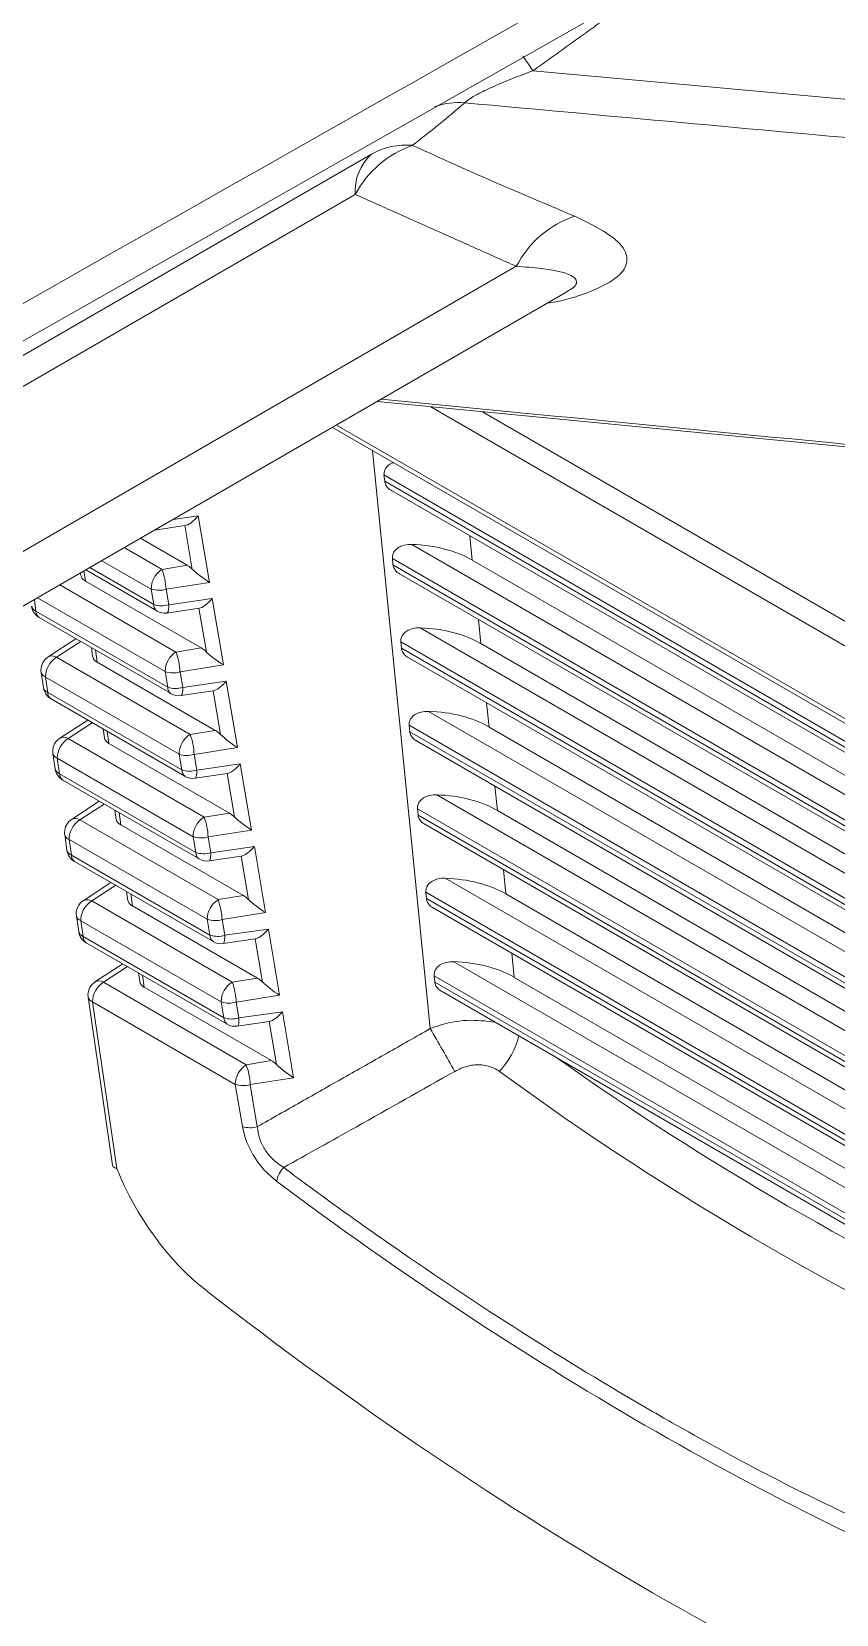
# Model space of a CAD drawing. Extents: x 2 to 136, y 1 to 99.
# Drawn here: x 99.707 to 100.226, y 78.728 to 79.747 of the extents above; entities that cross this region are included whole.
import ezdxf

# ---------------------------------------------------------------- set-up
doc = ezdxf.new("R2010")
doc.units = 0
doc.header["$MEASUREMENT"] = 0
doc.linetypes.add('SLD-Solid', pattern=[0])
doc.layers.add('OBJECT', color=7, linetype='CONTINUOUS')

msp = doc.modelspace()

# ---------------------------------------------------------------- linework, layer by layer
at = {"layer": 'OBJECT', "linetype": 'SLD-Solid', "lineweight": 15}
for p, q in [((97.1553, 78.0682), (99.9265, 79.6679)), ((99.916, 79.642), (97.1459, 78.0429)), ((97.1498, 77.9389), (100.0197, 79.5957)), ((97.1287, 77.8914), (100.0523, 79.5792)), ((100.0524, 79.5792), (100.0525, 79.5793)), ((99.9301, 79.5086), (100.7917, 79.4255)), ((100.3257, 79.2969), (99.9647, 79.5052)), ((99.998, 79.502), (100.3321, 79.3091)), ((99.9014, 79.492), (100.3766, 79.2177)), ((99.904, 79.4935), (100.3746, 79.2218)), ((99.927, 79.4772), (99.9643, 79.1049)), ((99.9345, 79.4614), (99.935, 79.4573)), ((100.3949, 79.1956), (99.9345, 79.4614)), ((99.935, 79.4573), (100.3962, 79.191)), ((99.9393, 79.4514), (100.3991, 79.1859)), ((99.7869, 79.4259), (99.8063, 79.4288)), ((99.7986, 79.4327), (99.8148, 79.435)), ((99.811, 79.4006), (99.8063, 79.4288)), ((99.8148, 79.435), (99.822, 79.3922)), ((99.7776, 79.4206), (99.8078, 79.4032)), ((99.9914, 79.4066), (99.9899, 79.4222)), ((99.7672, 79.4146), (99.7915, 79.4006)), ((99.9524, 79.4167), (100.3945, 79.1615)), ((99.739, 79.3983), (99.7393, 79.3967)), ((99.7412, 79.3996), (99.7422, 79.3931)), ((99.7424, 79.4002), (99.7882, 79.3738)), ((99.745, 79.4017), (99.7862, 79.3779)), ((99.7845, 79.3879), (99.7528, 79.4062)), ((99.7915, 79.4006), (99.8078, 79.4032)), ((99.9399, 79.4076), (99.9403, 79.4035)), ((100.393, 79.1461), (99.9399, 79.4076)), ((99.9403, 79.4035), (100.3927, 79.1424)), ((100.3957, 79.1732), (99.9914, 79.4066)), ((99.7257, 79.3906), (99.8005, 79.3474)), ((99.7422, 79.3931), (99.8168, 79.35)), ((99.7862, 79.3779), (99.7845, 79.3879)), ((99.822, 79.3922), (99.7941, 79.3878)), ((99.7941, 79.3878), (99.7958, 79.3778)), ((99.9446, 79.3977), (100.3924, 79.1392)), ((99.7093, 79.3811), (99.7103, 79.3737)), ((99.7935, 79.3348), (99.7113, 79.3823)), ((99.7958, 79.3778), (99.8238, 79.3818)), ((99.8238, 79.3818), (99.8311, 79.3391)), ((99.7103, 79.3737), (99.7952, 79.3247)), ((99.7124, 79.3696), (99.7973, 79.3206)), ((99.7947, 79.3725), (99.8154, 79.3756)), ((99.8201, 79.3475), (99.8153, 79.3756)), ((99.9968, 79.3528), (99.9953, 79.3684)), ((99.9578, 79.3629), (100.3954, 79.1103)), ((99.736, 79.3559), (99.7181, 79.3442)), ((99.7391, 79.3542), (99.7235, 79.344)), ((99.746, 79.3502), (99.7468, 79.3444)), ((99.7486, 79.3487), (99.7497, 79.3408)), ((99.8005, 79.3474), (99.8168, 79.35)), ((99.9453, 79.3539), (99.9457, 79.3498)), ((100.3898, 79.0973), (99.9453, 79.3539)), ((99.9457, 79.3498), (100.3884, 79.0942)), ((100.3915, 79.125), (99.9968, 79.3528)), ((99.7235, 79.344), (99.8096, 79.2943)), ((99.7497, 79.3408), (99.8258, 79.2969)), ((99.8311, 79.3391), (99.8031, 79.3346)), ((99.95, 79.3439), (100.3877, 79.0913)), ((99.7136, 79.3344), (99.7151, 79.3245)), ((99.8026, 79.2816), (99.7165, 79.3313)), ((99.7165, 79.3313), (99.7179, 79.3214)), ((99.7952, 79.3247), (99.7935, 79.3348)), ((99.8031, 79.3346), (99.8048, 79.3246)), ((99.8048, 79.3246), (99.8329, 79.3286)), ((99.8329, 79.3286), (99.8401, 79.2859)), ((99.7179, 79.3214), (99.8043, 79.2715)), ((99.72, 79.3172), (99.8063, 79.2674)), ((99.8037, 79.3193), (99.8244, 79.3224)), ((99.8291, 79.2944), (99.8244, 79.3224)), ((99.9632, 79.3092), (100.3903, 79.0627)), ((100.0022, 79.2991), (100.0006, 79.3147)), ((99.7436, 79.3036), (99.7256, 79.2919)), ((99.7466, 79.3019), (99.731, 79.2917)), ((99.7536, 79.2978), (99.7544, 79.2921)), ((99.7562, 79.2963), (99.7573, 79.2885)), ((99.8096, 79.2943), (99.8258, 79.2969)), ((99.9507, 79.3002), (99.9511, 79.2961)), ((100.3844, 79.0498), (99.9507, 79.3002)), ((99.9511, 79.2961), (100.3834, 79.0465)), ((100.3889, 79.0759), (100.0022, 79.2991)), ((99.731, 79.2917), (99.8186, 79.2411)), ((99.7573, 79.2885), (99.8349, 79.2437)), ((99.8401, 79.2859), (99.8122, 79.2815)), ((99.9554, 79.2902), (100.383, 79.0433)), ((99.7212, 79.2821), (99.7227, 79.2721)), ((99.8116, 79.2285), (99.724, 79.279)), ((99.724, 79.279), (99.7255, 79.269)), ((99.8043, 79.2715), (99.8026, 79.2816)), ((99.8122, 79.2815), (99.8139, 79.2714)), ((99.7255, 79.269), (99.8133, 79.2183)), ((99.8128, 79.2661), (99.8335, 79.2692)), ((99.8139, 79.2714), (99.8419, 79.2754)), ((99.8382, 79.2412), (99.8334, 79.2692)), ((99.8419, 79.2754), (99.8492, 79.2328)), ((99.7276, 79.2649), (99.8154, 79.2142)), ((99.9686, 79.2555), (100.3849, 79.0151)), ((100.0076, 79.2454), (100.006, 79.261)), ((99.7511, 79.2513), (99.7332, 79.2396)), ((99.7542, 79.2495), (99.7386, 79.2394)), ((99.7612, 79.2455), (99.762, 79.2398)), ((99.9561, 79.2464), (99.9565, 79.2423)), ((100.3792, 79.0022), (99.9561, 79.2464)), ((100.3872, 79.0262), (100.0076, 79.2454)), ((99.7386, 79.2394), (99.8276, 79.188)), ((99.7638, 79.244), (99.7649, 79.2362)), ((99.7649, 79.2362), (99.8439, 79.1906)), ((99.8186, 79.2411), (99.8349, 79.2437)), ((99.9565, 79.2423), (100.3787, 78.9986)), ((99.9608, 79.2365), (100.3784, 78.9954)), ((99.7288, 79.2298), (99.7302, 79.2198)), ((99.8206, 79.1753), (99.7316, 79.2267)), ((99.7316, 79.2267), (99.7331, 79.2167)), ((99.8133, 79.2183), (99.8116, 79.2285)), ((99.8492, 79.2328), (99.8212, 79.2283)), ((99.8212, 79.2283), (99.8229, 79.2182)), ((99.7331, 79.2167), (99.8224, 79.1651)), ((99.8218, 79.213), (99.8425, 79.216)), ((99.8229, 79.2182), (99.851, 79.2222)), ((99.8472, 79.1881), (99.8424, 79.216)), ((99.851, 79.2222), (99.8582, 79.1796)), ((99.7351, 79.2125), (99.8244, 79.161)), ((100.013, 79.1916), (100.0114, 79.2072)), ((99.7586, 79.199), (99.7408, 79.1873)), ((99.7617, 79.1972), (99.7462, 79.1871)), ((99.974, 79.2017), (100.3795, 78.9676)), ((99.7462, 79.1871), (99.8367, 79.1348)), ((99.7687, 79.1931), (99.7695, 79.1875)), ((99.7713, 79.1916), (99.7725, 79.1839)), ((99.7725, 79.1839), (99.853, 79.1374)), ((99.8276, 79.188), (99.8439, 79.1906)), ((99.9615, 79.1927), (99.9619, 79.1886)), ((100.3744, 78.9543), (99.9615, 79.1927)), ((99.9619, 79.1886), (100.374, 78.9507)), ((100.3825, 78.9783), (100.013, 79.1916)), ((99.7364, 79.1775), (99.7378, 79.1674)), ((99.8297, 79.1222), (99.7392, 79.1744)), ((99.7392, 79.1744), (99.7406, 79.1643)), ((99.8224, 79.1651), (99.8206, 79.1753)), ((99.8582, 79.1796), (99.8302, 79.1752)), ((99.8302, 79.1752), (99.832, 79.165)), ((99.9662, 79.1827), (100.3737, 78.9475)), ((99.7406, 79.1643), (99.8314, 79.1119)), ((99.832, 79.165), (99.86, 79.169)), ((99.86, 79.169), (99.8672, 79.1265)), ((99.7427, 79.1602), (99.8335, 79.1078)), ((99.8309, 79.1598), (99.8515, 79.1628)), ((99.8562, 79.1349), (99.8515, 79.1628)), ((100.0184, 79.1379), (100.0168, 79.1535)), ((99.7662, 79.1466), (99.7483, 79.135)), ((99.7692, 79.1449), (99.7538, 79.1348)), ((99.9794, 79.148), (100.3741, 78.9201)), ((99.7538, 79.1348), (99.8457, 79.0817)), ((99.7763, 79.1408), (99.7771, 79.1352)), ((99.7789, 79.1393), (99.78, 79.1316)), ((99.8367, 79.1348), (99.853, 79.1374)), ((99.9668, 79.139), (99.9672, 79.1349)), ((100.3697, 78.9064), (99.9668, 79.139)), ((99.9672, 79.1349), (100.3694, 78.9027)), ((100.3779, 78.9304), (100.0184, 79.1379)), ((99.7439, 79.1252), (99.7596, 79.0171)), ((99.78, 79.1316), (99.862, 79.0843)), ((99.8672, 79.1265), (99.8393, 79.122)), ((99.9716, 79.129), (100.3692, 78.8994)), ((99.7623, 79.0149), (99.7468, 79.1221)), ((99.8387, 79.069), (99.7468, 79.1221)), ((99.8314, 79.1119), (99.8297, 79.1222)), ((99.8393, 79.122), (99.841, 79.1118)), ((99.841, 79.1118), (99.8691, 79.1158)), ((99.8691, 79.1158), (99.8763, 79.0733)), ((99.8399, 79.1066), (99.8606, 79.1096)), ((99.8653, 79.0818), (99.8605, 79.1096)), ((99.8457, 79.0817), (99.862, 79.0843)), ((99.8763, 79.0733), (99.8483, 79.0689)), ((99.8387, 79.069), (99.8433, 79.0419)), ((99.8529, 79.0418), (99.8483, 79.0689))]:
    msp.add_line(p, q, dxfattribs=at)
at = {"layer": 'OBJECT', "linetype": 'SLD-Solid', "lineweight": 15, "flags": 128}
for points in [[(98.1229, 78.6532), (98.7604, 79.0143), (101.4322, 80.5282)], [(100.0305, 79.7216), (100.0282, 79.725), (100.0261, 79.728), (100.0242, 79.7307), (100.0239, 79.7312)], [(99.7958, 79.3778), (99.7958, 79.376), (99.7956, 79.3746), (99.7954, 79.3735), (99.7951, 79.3728), (99.7947, 79.3725), (99.7947, 79.3725)], [(99.8048, 79.3246), (99.8048, 79.3228), (99.8047, 79.3214), (99.8045, 79.3203), (99.8041, 79.3196), (99.8037, 79.3193), (99.8037, 79.3193)], [(99.8139, 79.2714), (99.8139, 79.2697), (99.8137, 79.2682), (99.8135, 79.2671), (99.8132, 79.2664), (99.8128, 79.2661), (99.8128, 79.2661)], [(99.8229, 79.2182), (99.8229, 79.2165), (99.8228, 79.215), (99.8226, 79.2139), (99.8222, 79.2132), (99.8218, 79.213), (99.8218, 79.213)], [(99.832, 79.165), (99.832, 79.1633), (99.8318, 79.1618), (99.8316, 79.1607), (99.8313, 79.16), (99.8309, 79.1598), (99.8309, 79.1598)], [(99.841, 79.1118), (99.841, 79.1101), (99.8409, 79.1086), (99.8407, 79.1075), (99.8403, 79.1068), (99.8399, 79.1066), (99.8399, 79.1066)]]:
    msp.add_lwpolyline(points, dxfattribs=at)
at = {"layer": 'OBJECT', "linetype": 'SLD-Solid', "lineweight": 15}
for centre, radius, start, end in [((99.3841, 80.4071), 0.9282, 307.7924, 310.4692), ((99.9828, 79.6531), 0.0481, 85.585, 108.9093), ((99.9746, 79.6109), 0.0663, 109.1232, 152.0655), ((99.9488, 79.6282), 0.0456, 84.9086, 119.3528), ((99.9484, 79.644), 0.0325, 132.4717, 183.4738), ((100.0777, 79.566), 0.0651, 108.0595, 152.9247), ((99.7997, 79.3877), 0.0152, 122.7471, 179.2856), ((99.7549, 79.3865), 0.0392, 1.8844, 21.0856), ((99.7896, 79.4031), 0.016, 251.4467, 286.3884), ((99.7913, 79.3931), 0.016, 251.4466, 286.3876), ((99.791, 79.3777), 0.0048, 177.5323, 235.2583), ((99.7174, 79.3782), 0.01, 188.2379, 240.0027), ((99.7117, 79.3778), 0.00428, 193.4224, 251.9599), ((99.7151, 79.3735), 0.0048, 177.5298, 235.269), ((99.7932, 79.3824), 0.01, 240.0027, 278.2962), ((99.8088, 79.3346), 0.0153, 122.7501, 179.2844), ((99.7639, 79.3333), 0.0392, 1.886, 21.0842), ((99.7235, 79.3358), 0.01, 123.1719, 180), ((99.7317, 79.3311), 0.0153, 122.7501, 179.2844), ((99.7206, 79.3395), 0.00534, 57.0152, 117.8886), ((99.7235, 79.3358), 0.01, 180, 188.2379), ((99.7178, 79.3354), 0.00428, 193.4225, 251.9598), ((99.7986, 79.3499), 0.016, 251.4466, 286.394), ((99.725, 79.3259), 0.01, 188.2379, 240.0027), ((99.7192, 79.3255), 0.00428, 193.4172, 251.9562), ((99.7227, 79.3212), 0.0048, 177.5305, 235.2654), ((99.8003, 79.3399), 0.016, 251.447, 286.3936), ((99.8, 79.3245), 0.0048, 177.5298, 235.269), ((99.8023, 79.3292), 0.01, 240.0027, 278.2962), ((99.7311, 79.2835), 0.01, 123.1719, 180), ((99.7393, 79.2788), 0.0153, 122.7479, 179.2848), ((99.7281, 79.2872), 0.00534, 56.9997, 117.894), ((99.8178, 79.2814), 0.0153, 122.7501, 179.2844), ((99.773, 79.2802), 0.0392, 1.886, 21.0842), ((99.7311, 79.2835), 0.01, 180, 188.2379), ((99.7254, 79.2831), 0.00428, 193.4131, 251.9692), ((99.8076, 79.2968), 0.016, 251.4465, 286.3941), ((99.7326, 79.2735), 0.01, 188.2379, 240.0027), ((99.7268, 79.2731), 0.00428, 193.4236, 251.953), ((99.7303, 79.2688), 0.0048, 177.5281, 235.2677), ((99.8094, 79.2867), 0.016, 251.4465, 286.3933), ((99.8091, 79.2713), 0.0048, 177.5305, 235.2654), ((99.8113, 79.276), 0.01, 240.0027, 278.2962), ((99.7387, 79.2312), 0.01, 123.1719, 180), ((99.7469, 79.2265), 0.0153, 122.7501, 179.2844), ((99.7357, 79.2349), 0.00534, 57.0086, 117.8955), ((99.8268, 79.2283), 0.0153, 122.7479, 179.2848), ((99.782, 79.227), 0.0392, 1.8845, 21.0858), ((99.7387, 79.2312), 0.01, 180, 188.2379), ((99.7329, 79.2308), 0.00428, 193.4203, 251.9531), ((99.8167, 79.2437), 0.016, 251.4465, 286.3884), ((99.7401, 79.2212), 0.01, 188.2379, 240.0027), ((99.7344, 79.2208), 0.00428, 193.4182, 251.9641), ((99.7379, 79.2165), 0.0048, 177.5367, 235.2538), ((99.8184, 79.2335), 0.016, 251.4516, 286.3883), ((99.8181, 79.2181), 0.0048, 177.5281, 235.2677), ((99.8204, 79.2228), 0.01, 240.0027, 278.2962), ((99.7462, 79.1789), 0.01, 123.1719, 180), ((99.7544, 79.1742), 0.0153, 122.7501, 179.2844), ((99.7433, 79.1826), 0.00534, 57.0149, 117.8892), ((99.8359, 79.1751), 0.0153, 122.7501, 179.2844), ((99.791, 79.1739), 0.0392, 1.886, 21.0842), ((99.7462, 79.1789), 0.01, 180, 188.2379), ((99.7405, 79.1785), 0.00428, 193.4227, 251.9596), ((99.8257, 79.1905), 0.016, 251.4468, 286.3938), ((99.7477, 79.1688), 0.01, 188.2379, 240.0027), ((99.742, 79.1684), 0.00428, 193.4195, 251.9628), ((99.7454, 79.1641), 0.0048, 177.5276, 235.2682), ((99.8275, 79.1803), 0.016, 251.4469, 286.388), ((99.8272, 79.1649), 0.0048, 177.5367, 235.2538), ((99.8294, 79.1696), 0.01, 240.0027, 278.2962), ((99.7538, 79.1266), 0.01, 123.1719, 180), ((99.762, 79.1219), 0.0153, 122.7478, 179.2867), ((99.7508, 79.1303), 0.00534, 56.9918, 117.9123), ((99.8449, 79.122), 0.0153, 122.7501, 179.2844), ((99.8001, 79.1207), 0.0392, 1.8867, 21.0836), ((99.7538, 79.1266), 0.01, 180, 188.2379), ((99.7481, 79.1262), 0.00428, 193.4205, 251.9529), ((99.8348, 79.1373), 0.016, 251.4427, 286.3979), ((99.8365, 79.1271), 0.016, 251.4424, 286.3974), ((99.8362, 79.1117), 0.0048, 177.5276, 235.2682), ((99.8385, 79.1164), 0.01, 240.0027, 278.2962), ((98.282, 78.1252), 1.9468, 29.2836, 30.2159), ((99.9705, 79.113), 0.0524, 317.1772, 345.9537), ((101.1368, 80.6235), 1.8851, 234.637, 245.3683), ((99.854, 79.0688), 0.0153, 122.7478, 179.2867), ((99.8091, 79.0676), 0.0392, 1.8845, 21.0858), ((101.1365, 80.6174), 1.9087, 233.7891, 246.2163), ((99.8438, 79.0842), 0.016, 251.4518, 286.3888), ((99.8484, 79.0571), 0.016, 251.4462, 286.3936), ((99.8821, 79.0037), 0.017, 136.086, 170.2344)]:
    msp.add_arc(centre, radius, start, end, dxfattribs=at)
for centre, major_axis, ratio, start_param, end_param in [((99.8122, 79.4397), (0.0077, 0.0106), 0.37214, 3.482293, 4.536705), ((99.9491, 79.3816), (0.0602, 0.0001), 0.582929, 0.789077, 1.514008), ((99.8083, 79.3951), (-0.00685, 0.00862), 0.521027, 4.953975, 5.360236), ((99.8195, 79.3969), (0.0114, -0.0082), 0.177132, 4.007967, 5.062378), ((99.7493, 79.3972), (0.0101, 0), 0.579269, 3.223988, 3.926203), ((99.8213, 79.3865), (0.0077, 0.0106), 0.37214, 3.482293, 4.536705), ((99.9544, 79.3279), (0.0602, 0.0001), 0.582929, 0.789077, 1.514008), ((99.8174, 79.342), (-0.00685, 0.00862), 0.521027, 4.953975, 5.360236), ((99.8285, 79.3438), (0.0114, -0.0082), 0.177132, 4.007967, 5.062378), ((99.7569, 79.3449), (0.0101, 0), 0.579269, 3.223988, 3.926203), ((99.8303, 79.3333), (0.0077, 0.0106), 0.37214, 3.482293, 4.536705), ((99.9598, 79.2742), (0.0602, 0.0001), 0.582929, 0.789077, 1.514008), ((99.8264, 79.2888), (-0.00685, 0.00862), 0.521027, 4.953975, 5.360236), ((99.7644, 79.2926), (0.0101, 0), 0.579269, 3.223988, 3.926203), ((99.8376, 79.2906), (0.0114, -0.0082), 0.177132, 4.007967, 5.062378), ((99.8394, 79.2801), (0.0077, 0.0106), 0.37214, 3.482293, 4.536705), ((99.9652, 79.2204), (0.0602, 0.0001), 0.582929, 0.789077, 1.514008), ((99.772, 79.2403), (0.0101, 0), 0.579269, 3.223988, 3.926203), ((99.8354, 79.2357), (-0.00685, 0.00862), 0.521027, 4.953975, 5.360236), ((99.8466, 79.2375), (0.0114, -0.0082), 0.177132, 4.007967, 5.062378), ((99.8484, 79.2269), (0.0077, 0.0106), 0.37214, 3.482293, 4.536705), ((99.9706, 79.1667), (0.0602, 0.0001), 0.582929, 0.789077, 1.514008), ((99.7796, 79.188), (0.0101, 0), 0.579269, 3.223988, 3.926203), ((99.8445, 79.1825), (-0.00685, 0.00862), 0.521027, 4.953975, 5.360236), ((99.8557, 79.1843), (0.0114, -0.0082), 0.177132, 4.007967, 5.062378), ((99.8575, 79.1737), (0.0077, 0.0106), 0.37214, 3.482293, 4.536705), ((99.976, 79.113), (0.0602, 0.0001), 0.582929, 0.789077, 1.514008), ((99.7872, 79.1357), (0.0101, 0), 0.579269, 3.223988, 3.926203), ((99.8535, 79.1294), (-0.00685, 0.00862), 0.521027, 4.953975, 5.360236), ((99.8647, 79.1312), (0.0114, -0.0082), 0.177132, 4.007967, 5.062378), ((99.8665, 79.1205), (0.0077, 0.0106), 0.37214, 3.482293, 4.536705), ((99.8626, 79.0762), (-0.00685, 0.00862), 0.521027, 4.953975, 5.360236), ((99.8737, 79.078), (0.0114, -0.0082), 0.177132, 4.007967, 5.062378), ((99.8299, 79.0143), (-0.0591, 0.0928), 0.546175, 1.229249, 2.150782), ((100.0214, 80.5751), (-1.1655, 1.8319), 0.546187, 2.178452, 2.487481), ((100.0239, 80.5225), (-1.2039, 1.8907), 0.546175, 2.150782, 2.514291)]:
    msp.add_ellipse(centre, major_axis=major_axis, ratio=ratio, start_param=start_param, end_param=end_param, dxfattribs=at)
for points, knots in [([(101.4924, 81.6861), (101.4375, 81.6535), (101.1476, 81.4812), (100.0329, 80.8187), (98.9729, 80.189), (98.148, 79.6989)], [0, 0, 0, 0, 0.049218, 0.260105, 1, 1, 1, 1]), ([(98.148, 78.6922), (98.2068, 78.7254), (98.5007, 78.8918), (99.6156, 79.5229), (100.6715, 80.1208), (101.4924, 80.5856)], [0, 0, 0, 0, 0.052722, 0.263609, 1, 1, 1, 1]), ([(100.0305, 79.7216), (100.0235, 79.719), (100.013, 79.715), (99.9999, 79.7092), (99.9924, 79.7053), (99.9883, 79.7026), (99.9869, 79.7013), (99.9865, 79.701)], [0, 0, 0, 0, 0.437722, 0.652226, 0.821694, 0.945099, 1, 1, 1, 1]), ([(100.0305, 79.7216), (100.2069, 79.7056), (100.569, 79.6728), (100.9307, 79.6398), (101.1163, 79.6229)], [0, 0, 0, 0, 0.486991, 1, 1, 1, 1]), ([(99.9528, 79.6736), (99.9745, 79.6638), (100.0092, 79.6482), (100.0443, 79.6335), (100.0575, 79.6279)], [0, 0, 0, 0, 0.624898, 1, 1, 1, 1]), ([(100.0575, 79.6279), (100.069, 79.6223), (100.0866, 79.6137), (100.0928, 79.5997), (100.0868, 79.5888), (100.0696, 79.5798), (100.0526, 79.5741), (100.0417, 79.5723), (100.0399, 79.572)], [0, 0, 0, 0, 0.339144, 0.522878, 0.677282, 0.832451, 0.972553, 1, 1, 1, 1]), ([(100.0522, 79.5793), (100.0539, 79.5803), (100.0578, 79.5826), (100.0594, 79.5864), (100.0546, 79.5912), (100.0396, 79.5942), (100.0252, 79.5953), (100.0197, 79.5957)], [0, 0, 0, 0, 0.082873, 0.196236, 0.391578, 0.766364, 1, 1, 1, 1]), ([(99.9328, 79.5101), (100.026, 79.5011), (100.3148, 79.4731), (100.604, 79.4455), (100.7998, 79.4267)], [0, 0, 0, 0, 0.322807, 1, 1, 1, 1]), ([(99.9345, 79.4614), (99.9345, 79.4622), (99.9346, 79.4638), (99.9358, 79.4661), (99.9377, 79.4681), (99.9396, 79.4689), (99.9406, 79.4694)], [0, 0, 0, 0, 0.235756, 0.471524, 0.709149, 1, 1, 1, 1]), ([(99.9393, 79.4514), (99.9391, 79.4515), (99.9379, 79.452), (99.9364, 79.4536), (99.9352, 79.4556), (99.935, 79.4569), (99.935, 79.4573)], [0, 0, 0, 0, 0.057141, 0.480726, 0.839293, 1, 1, 1, 1]), ([(99.9399, 79.4076), (99.9399, 79.4084), (99.94, 79.41), (99.9411, 79.4123), (99.9432, 79.4144), (99.9467, 79.4162), (99.95, 79.4167), (99.9521, 79.4167), (99.9524, 79.4167)], [0, 0, 0, 0, 0.150342, 0.300692, 0.452227, 0.658971, 0.942854, 1, 1, 1, 1]), ([(99.9447, 79.3977), (99.9445, 79.3978), (99.9433, 79.3983), (99.9418, 79.3999), (99.9406, 79.4019), (99.9404, 79.4031), (99.9403, 79.4035)], [0, 0, 0, 0, 0.057141, 0.480726, 0.839294, 1, 1, 1, 1]), ([(99.9453, 79.3539), (99.9453, 79.3547), (99.9453, 79.3563), (99.9465, 79.3586), (99.9486, 79.3607), (99.9521, 79.3625), (99.9554, 79.363), (99.9575, 79.3629), (99.9578, 79.3629)], [0, 0, 0, 0, 0.150342, 0.300693, 0.452228, 0.658972, 0.942856, 1, 1, 1, 1]), ([(99.9501, 79.344), (99.9499, 79.344), (99.9487, 79.3445), (99.9472, 79.3461), (99.946, 79.3481), (99.9458, 79.3494), (99.9457, 79.3498)], [0, 0, 0, 0, 0.057147, 0.480758, 0.839351, 1, 1, 1, 1]), ([(99.9507, 79.3002), (99.9507, 79.301), (99.9507, 79.3026), (99.9519, 79.3049), (99.954, 79.307), (99.9575, 79.3087), (99.9608, 79.3092), (99.9629, 79.3092), (99.9632, 79.3092)], [0, 0, 0, 0, 0.150342, 0.300693, 0.452228, 0.658972, 0.942856, 1, 1, 1, 1]), ([(99.9554, 79.2902), (99.9553, 79.2903), (99.9541, 79.2908), (99.9526, 79.2924), (99.9514, 79.2944), (99.9512, 79.2957), (99.9511, 79.2961)], [0, 0, 0, 0, 0.057147, 0.480758, 0.839351, 1, 1, 1, 1]), ([(99.9561, 79.2464), (99.9561, 79.2472), (99.9561, 79.2488), (99.9573, 79.2511), (99.9594, 79.2532), (99.9629, 79.255), (99.9662, 79.2555), (99.9682, 79.2555), (99.9686, 79.2555)], [0, 0, 0, 0, 0.150342, 0.300693, 0.452228, 0.658972, 0.942854, 1, 1, 1, 1]), ([(99.9608, 79.2365), (99.9607, 79.2366), (99.9595, 79.2371), (99.9579, 79.2387), (99.9567, 79.2407), (99.9565, 79.2419), (99.9565, 79.2423)], [0, 0, 0, 0, 0.057113, 0.480767, 0.839354, 1, 1, 1, 1]), ([(99.9615, 79.1927), (99.9615, 79.1935), (99.9615, 79.1951), (99.9627, 79.1974), (99.9648, 79.1995), (99.9682, 79.2013), (99.9716, 79.2018), (99.9736, 79.2017), (99.974, 79.2017)], [0, 0, 0, 0, 0.150342, 0.300693, 0.452228, 0.658971, 0.942855, 1, 1, 1, 1]), ([(99.9662, 79.1828), (99.9661, 79.1828), (99.9648, 79.1833), (99.9633, 79.1849), (99.9621, 79.1869), (99.9619, 79.1882), (99.9619, 79.1886)], [0, 0, 0, 0, 0.057113, 0.480767, 0.839354, 1, 1, 1, 1]), ([(99.9668, 79.139), (99.9668, 79.1398), (99.9669, 79.1414), (99.9681, 79.1437), (99.9702, 79.1458), (99.9736, 79.1475), (99.977, 79.148), (99.979, 79.148), (99.9794, 79.148)], [0, 0, 0, 0, 0.150342, 0.300693, 0.452227, 0.658972, 0.942855, 1, 1, 1, 1]), ([(99.9716, 79.129), (99.9714, 79.1291), (99.9702, 79.1296), (99.9687, 79.1312), (99.9675, 79.1332), (99.9673, 79.1345), (99.9672, 79.1349)], [0, 0, 0, 0, 0.057113, 0.480767, 0.839353, 1, 1, 1, 1]), ([(100.0061, 79.1091), (100.0001, 79.1098), (99.9881, 79.1112), (99.9735, 79.1083), (99.9659, 79.1055), (99.9643, 79.1049)], [0, 0, 0, 0, 0.44304, 0.885225, 1, 1, 1, 1]), ([(99.8699, 79.0155), (99.8854, 79.0242), (99.9222, 79.0447), (99.9589, 79.0655), (99.9801, 79.0774)], [0, 0, 0, 0, 0.422662, 1, 1, 1, 1]), ([(99.9801, 79.0774), (99.9829, 79.0788), (99.9885, 79.0814), (99.9976, 79.082), (100.0044, 79.0802), (100.0078, 79.0781), (100.0089, 79.0774)], [0, 0, 0, 0, 0.288938, 0.578769, 0.851944, 1, 1, 1, 1]), ([(99.8433, 79.0419), (99.8441, 79.0385), (99.8457, 79.0317), (99.8513, 79.0213), (99.8581, 79.0126), (99.8631, 79.0085), (99.8654, 79.0066)], [0, 0, 0, 0, 0.261885, 0.524406, 0.776422, 1, 1, 1, 1]), ([(99.8699, 79.0155), (99.8673, 79.0172), (99.8628, 79.0203), (99.8574, 79.0272), (99.8539, 79.0345), (99.8533, 79.0393), (99.8529, 79.0418)], [0, 0, 0, 0, 0.295332, 0.524714, 0.754462, 1, 1, 1, 1]), ([(99.7597, 79.0171), (99.7597, 79.0168), (99.7598, 79.0161), (99.7608, 79.0154), (99.7618, 79.0151), (99.7622, 79.015), (99.7623, 79.0149)], [0, 0, 0, 0, 0.270177, 0.749384, 0.969665, 1, 1, 1, 1]), ([(99.8699, 79.0155), (99.8746, 79.012), (99.8981, 78.9945), (99.9767, 78.9384), (100.0556, 78.8881), (100.1343, 78.8431), (100.2128, 78.7998), (100.2858, 78.7679), (100.3401, 78.744)], [0, 0, 0, 0, 0.029967, 0.149857, 0.5, 0.529967, 0.649857, 1, 1, 1, 1])]:
    msp.add_open_spline(points, degree=3, knots=knots, dxfattribs=at)
for points in [[(100.1121, 79.7802), (100.0305, 79.7216)], [(101.1001, 79.5993), (99.9865, 79.701)], [(100.0197, 79.5957), (99.916, 79.642)], [(99.9643, 79.1049), (99.8529, 79.0418)]]:
    msp.add_open_spline(points, degree=1, dxfattribs=at)

doc.saveas('drawing.dxf')
